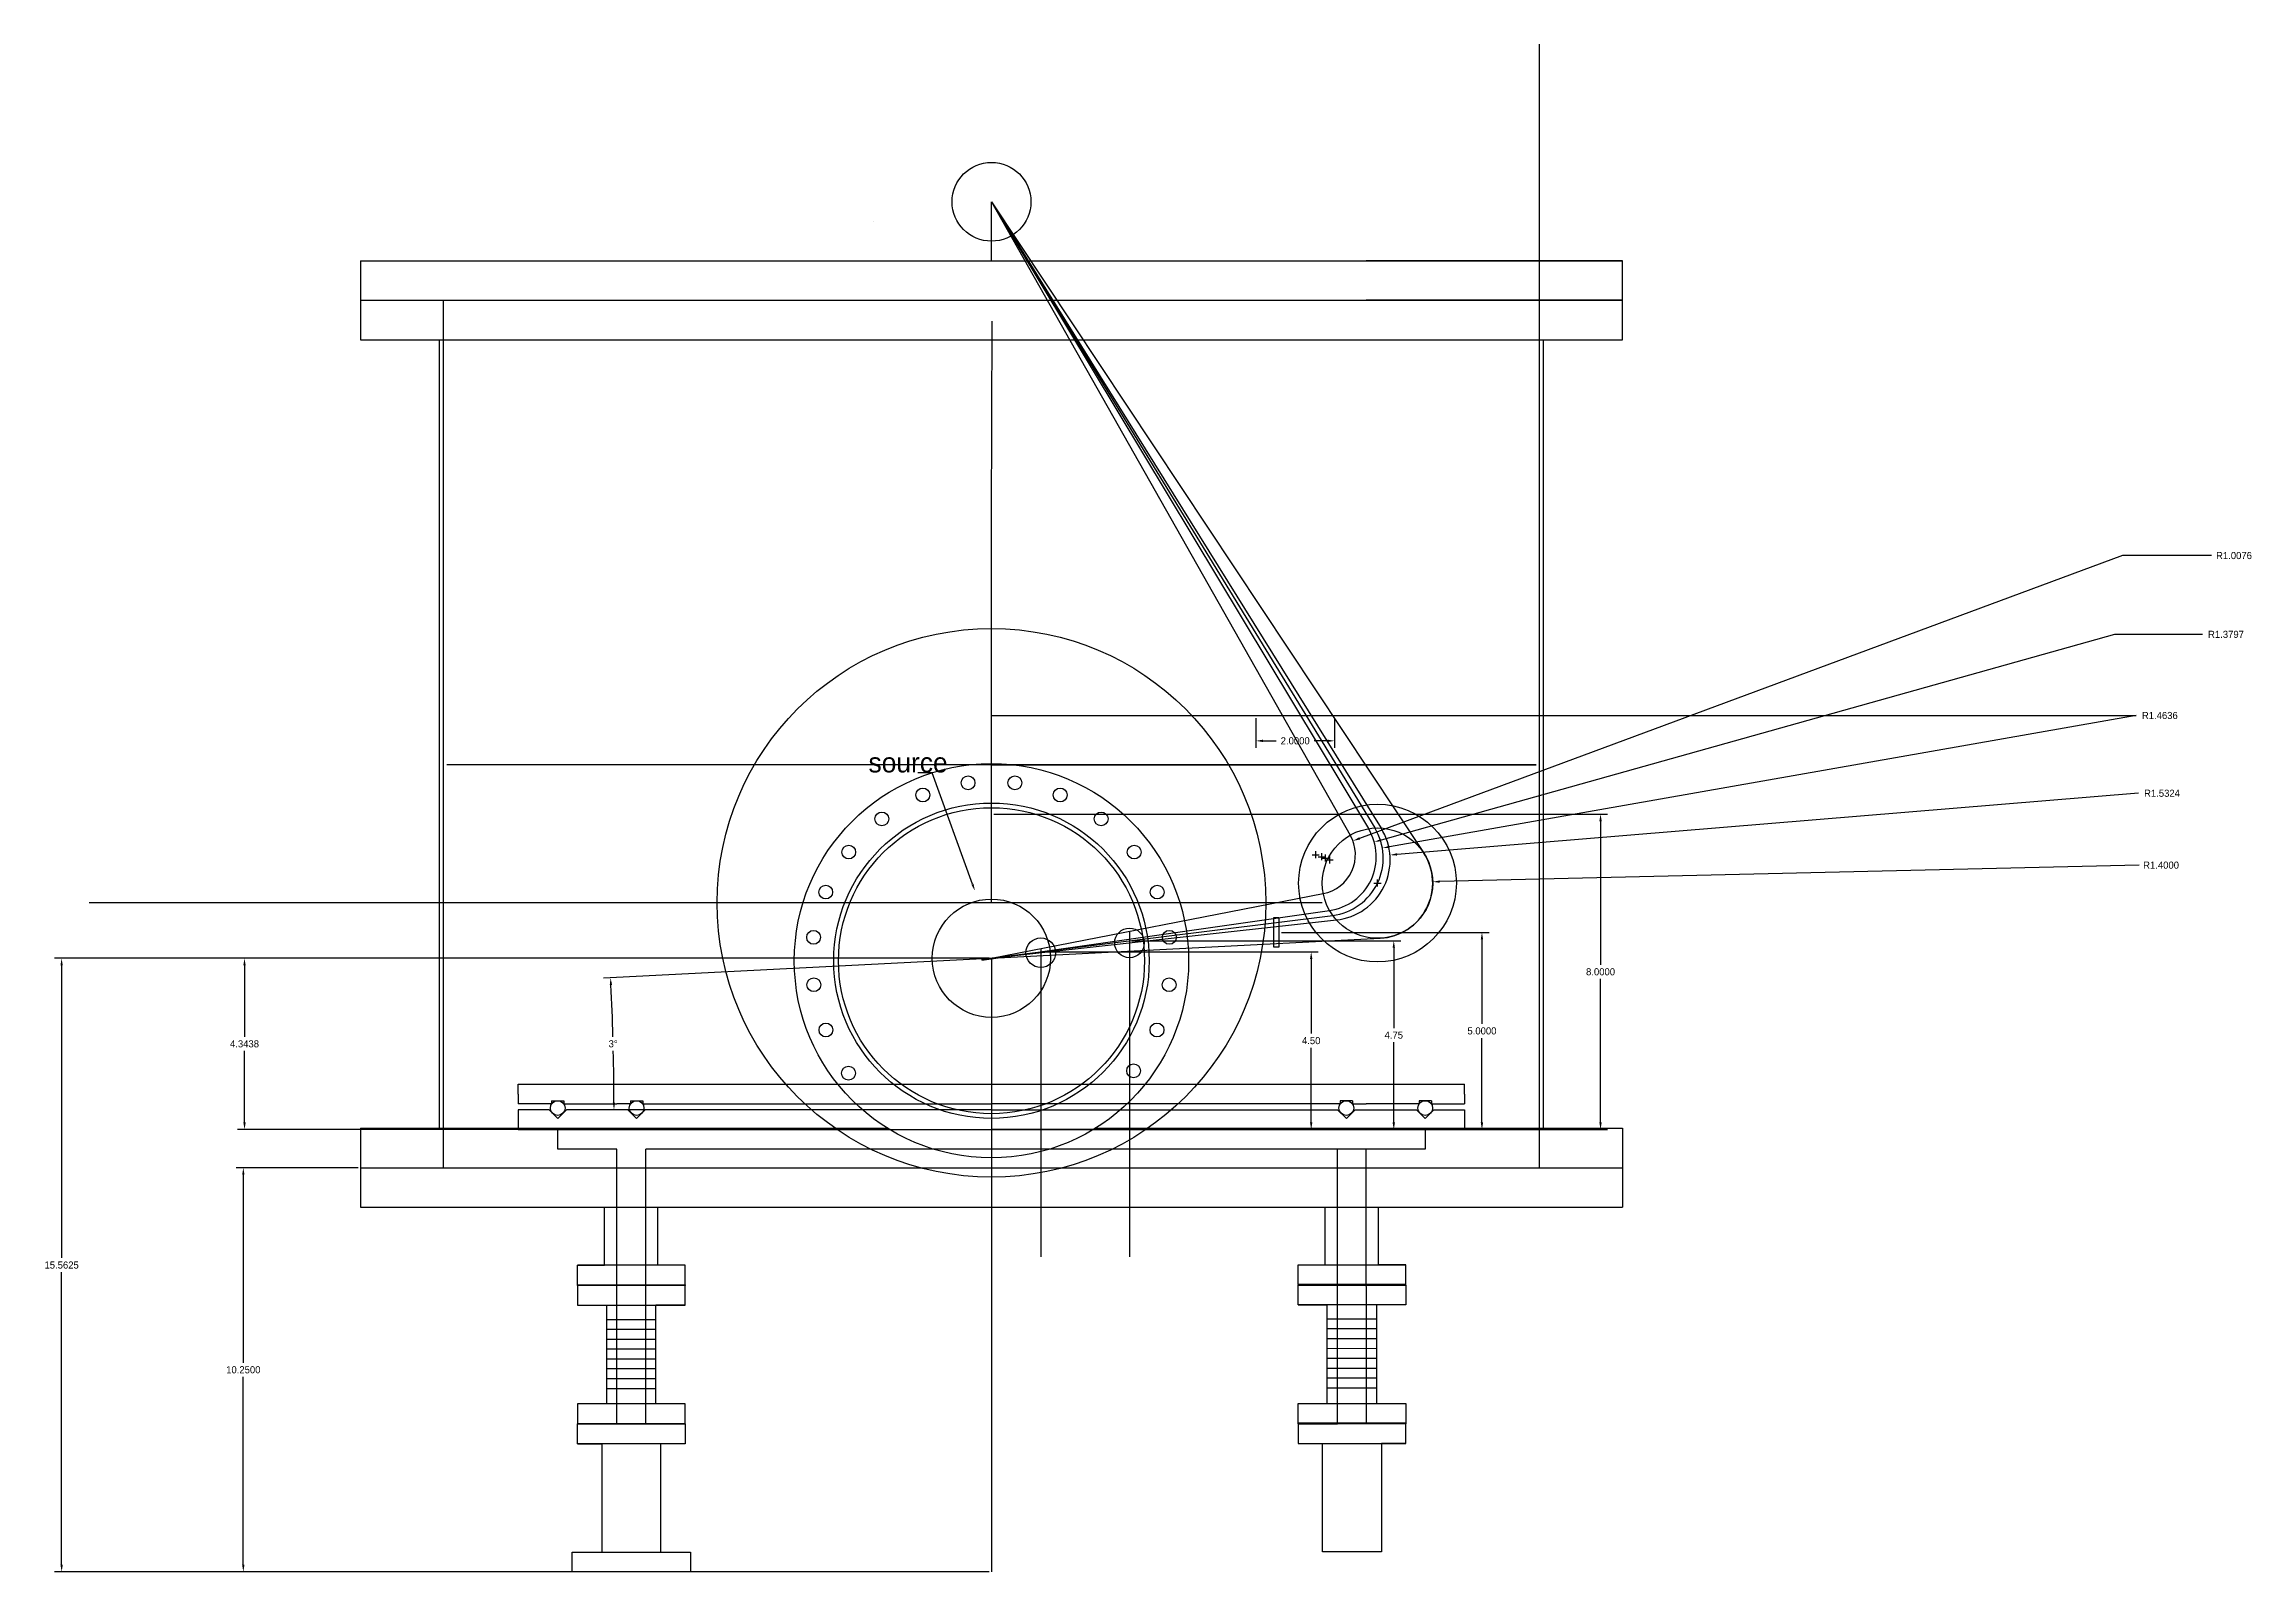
# Model space of a CAD drawing. Header units: inches. Extents: x -116 to 250, y -199 to 80.
# Drawn here: x -21.6 to 34.4, y -199.4 to -160.7 of the extents above; entities that cross this region are included whole.
import ezdxf
from ezdxf import colors
from ezdxf.entities.mleader import LeaderData, LeaderLine
from ezdxf.math import Vec2, Vec3

# ---------------------------------------------------------------- set-up
doc = ezdxf.new("R2010")
doc.units = ezdxf.units.IN
doc.header["$MEASUREMENT"] = 0
doc.dimstyles.get("Standard").update_dxf_attribs({"dimtxt": 0.18, "dimasz": 0.18, "dimexe": 0.18, "dimexo": 0.0625, "dimgap": 0.09, "dimtad": 0, "dimtih": 1, "dimtoh": 1, "dimdec": 4, "dimzin": 0, "dimdsep": 46, "dimtxsty": 'Standard', "dimcen": 0.09, "dimadec": 0, "dimazin": 0, "dimtfac": 1, "dimtdec": 4, "dimtofl": 0, "dimtmove": 0, "dimatfit": 3, "dimfxl": 1, "dimtolj": 1, "dimtzin": 0, "dimarcsym": 0})

# ---------------------------------------------------------------- blocks, each defined once
blk = doc.blocks.new('*D36')
at = {"color": 0, "lineweight": -2, "transparency": 16777216}
for p, q in [((9.132, -177.777), (9.132, -178.536)), ((11.132, -177.777), (11.132, -178.536)), ((9.312, -178.356), (9.652, -178.356)), ((10.952, -178.356), (10.612, -178.356))]:
    blk.add_line(p, q, dxfattribs=at)
at = {"color": 0, "transparency": 16777216}
for points in [[(9.312, -178.326), (9.312, -178.386), (9.132, -178.356)], [(10.952, -178.326), (10.952, -178.386), (11.132, -178.356)]]:
    blk.add_solid(points, dxfattribs=at)
at = {"layer": 'Defpoints', "color": 0, "transparency": 16777216}
for p in [(9.132, -177.714), (11.132, -177.714), (11.132, -178.356)]:
    blk.add_point(p, dxfattribs=at)
at = {"color": 0, "transparency": 16777216, "insert": (10.132, -178.356), "char_height": 0.18, "attachment_point": 5}
blk.add_mtext('\\A1;2.0000', dxfattribs=at)
blk = doc.blocks.new('*D45')
at = {"color": 0, "lineweight": -2, "transparency": 16777216}
for p, q in [((-13.633, -189.183), (-16.725, -189.183)), ((-16.545, -189.363), (-16.545, -194.128)), ((-16.545, -199.253), (-16.545, -194.488)), ((-8.268, -199.433), (-16.725, -199.433))]:
    blk.add_line(p, q, dxfattribs=at)
at = {"color": 0, "transparency": 16777216}
for points in [[(-16.575, -189.363), (-16.515, -189.363), (-16.545, -189.183)], [(-16.575, -199.253), (-16.515, -199.253), (-16.545, -199.433)]]:
    blk.add_solid(points, dxfattribs=at)
at = {"layer": 'Defpoints', "color": 0, "transparency": 16777216}
for p in [(-13.571, -189.183), (-16.545, -199.433), (-8.206, -199.433)]:
    blk.add_point(p, dxfattribs=at)
at = {"color": 0, "transparency": 16777216, "insert": (-16.545, -194.308), "char_height": 0.18, "attachment_point": 5}
blk.add_mtext('\\A1;10.2500', dxfattribs=at)
blk = doc.blocks.new('*D46')
at = {"color": 0, "lineweight": -2, "transparency": 16777216}
for p, q in [((2.367, -183.871), (-21.333, -183.871)), ((-21.153, -184.051), (-21.153, -191.472)), ((-21.153, -199.253), (-21.153, -191.832)), ((2.367, -199.433), (-21.333, -199.433))]:
    blk.add_line(p, q, dxfattribs=at)
at = {"color": 0, "transparency": 16777216}
for points in [[(-21.183, -184.051), (-21.123, -184.051), (-21.153, -183.871)], [(-21.183, -199.253), (-21.123, -199.253), (-21.153, -199.433)]]:
    blk.add_solid(points, dxfattribs=at)
at = {"layer": 'Defpoints', "color": 0, "transparency": 16777216}
for p in [(2.429, -183.871), (-21.153, -199.433), (2.429, -199.433)]:
    blk.add_point(p, dxfattribs=at)
at = {"color": 0, "transparency": 16777216, "insert": (-21.153, -191.652), "char_height": 0.18, "attachment_point": 5}
blk.add_mtext('\\A1;15.5625', dxfattribs=at)
blk = doc.blocks.new('*D47')
at = {"color": 0, "lineweight": -2, "transparency": 16777216}
for p, q in [((2.367, -183.871), (-16.695, -183.871)), ((-16.515, -184.051), (-16.515, -185.862)), ((-16.515, -188.034), (-16.515, -186.222)), ((-8.633, -188.214), (-16.695, -188.214))]:
    blk.add_line(p, q, dxfattribs=at)
at = {"color": 0, "transparency": 16777216}
for points in [[(-16.545, -184.051), (-16.485, -184.051), (-16.515, -183.871)], [(-16.545, -188.034), (-16.485, -188.034), (-16.515, -188.214)]]:
    blk.add_solid(points, dxfattribs=at)
at = {"layer": 'Defpoints', "color": 0, "transparency": 16777216}
for p in [(2.429, -183.871), (-16.515, -188.214), (-8.571, -188.214)]:
    blk.add_point(p, dxfattribs=at)
at = {"color": 0, "transparency": 16777216, "insert": (-16.515, -186.042), "char_height": 0.18, "attachment_point": 5}
blk.add_mtext('\\A1;4.3438', dxfattribs=at)
blk = doc.blocks.new('*D48')
at = {"color": 0, "lineweight": -2, "transparency": 16777216}
for p, q in [((31.117, -173.658), (11.765, -180.83)), ((33.371, -173.658), (31.117, -173.658)), ((10.562, -181.243), (10.742, -181.243)), ((10.652, -181.333), (10.652, -181.153))]:
    blk.add_line(p, q, dxfattribs=at)
at = {"color": 0, "transparency": 16777216}
blk.add_solid([(11.755, -180.802), (11.776, -180.858), (11.597, -180.893)], dxfattribs=at)
at = {"layer": 'Defpoints', "color": 0, "transparency": 16777216}
for p in [(10.652, -181.243), (11.597, -180.893)]:
    blk.add_point(p, dxfattribs=at)
at = {"color": 0, "transparency": 16777216, "insert": (33.941, -173.658), "char_height": 0.18, "attachment_point": 5}
blk.add_mtext('\\A1;R1.0076', dxfattribs=at)
blk = doc.blocks.new('*D49')
at = {"color": 0, "lineweight": -2, "transparency": 16777216}
for p, q in [((31.515, -179.686), (12.715, -181.236)), ((10.918, -181.377), (11.098, -181.377)), ((11.008, -181.467), (11.008, -181.287))]:
    blk.add_line(p, q, dxfattribs=at)
at = {"color": 0, "transparency": 16777216}
blk.add_solid([(12.712, -181.206), (12.717, -181.266), (12.535, -181.251)], dxfattribs=at)
at = {"layer": 'Defpoints', "color": 0, "transparency": 16777216}
for p in [(11.008, -181.377), (12.535, -181.251)]:
    blk.add_point(p, dxfattribs=at)
at = {"color": 0, "transparency": 16777216, "insert": (32.115, -179.686), "char_height": 0.18, "attachment_point": 5}
blk.add_mtext('\\A1;R1.5324', dxfattribs=at)
blk = doc.blocks.new('*D50')
at = {"color": 0, "lineweight": -2, "transparency": 16777216}
for p, q in [((12.129, -181.964), (12.309, -181.964)), ((12.219, -182.054), (12.219, -181.874)), ((31.536, -181.509), (13.798, -181.927))]:
    blk.add_line(p, q, dxfattribs=at)
at = {"color": 0, "transparency": 16777216}
blk.add_solid([(13.797, -181.897), (13.799, -181.957), (13.618, -181.931)], dxfattribs=at)
at = {"layer": 'Defpoints', "color": 0, "transparency": 16777216}
for p in [(12.219, -181.964), (13.618, -181.931)]:
    blk.add_point(p, dxfattribs=at)
at = {"color": 0, "transparency": 16777216, "insert": (32.091, -181.509), "char_height": 0.18, "attachment_point": 5}
blk.add_mtext('\\A1;R1.4000', dxfattribs=at)
blk = doc.blocks.new('*D51')
at = {"color": 0, "lineweight": -2, "transparency": 16777216}
for p, q in [((31.46, -177.714), (12.52, -181.045)), ((10.811, -181.33), (10.991, -181.33)), ((10.901, -181.42), (10.901, -181.24))]:
    blk.add_line(p, q, dxfattribs=at)
at = {"color": 0, "transparency": 16777216}
blk.add_solid([(12.515, -181.016), (12.525, -181.075), (12.343, -181.076)], dxfattribs=at)
at = {"layer": 'Defpoints', "color": 0, "transparency": 16777216}
for p in [(10.901, -181.33), (12.343, -181.076)]:
    blk.add_point(p, dxfattribs=at)
at = {"color": 0, "transparency": 16777216, "insert": (32.06, -177.714), "char_height": 0.18, "attachment_point": 5}
blk.add_mtext('\\A1;R1.4636', dxfattribs=at)
blk = doc.blocks.new('*D52')
at = {"color": 0, "lineweight": -2, "transparency": 16777216}
for p, q in [((30.913, -175.656), (12.31, -180.873)), ((33.138, -175.656), (30.913, -175.656)), ((10.718, -181.294), (10.898, -181.294)), ((10.808, -181.384), (10.808, -181.204))]:
    blk.add_line(p, q, dxfattribs=at)
at = {"color": 0, "transparency": 16777216}
blk.add_solid([(12.302, -180.844), (12.318, -180.902), (12.137, -180.921)], dxfattribs=at)
at = {"layer": 'Defpoints', "color": 0, "transparency": 16777216}
for p in [(10.808, -181.294), (12.137, -180.921)]:
    blk.add_point(p, dxfattribs=at)
at = {"color": 0, "transparency": 16777216, "insert": (33.738, -175.656), "char_height": 0.18, "attachment_point": 5}
blk.add_mtext('\\A1;R1.3797', dxfattribs=at)
blk = doc.blocks.new('*D60')
at = {"color": 0, "lineweight": -2, "transparency": 16777216}
for p, q in [((2.367, -183.874), (-7.411, -184.377)), ((2.367, -187.714), (-7.325, -187.714))]:
    blk.add_line(p, q, dxfattribs=at)
for start, end in [(1.6334, 2.7909), (0.1586, 1.3161)]:
    blk.add_arc((-72.173, -187.714), 65.029, start, end, dxfattribs=at)
at = {"color": 0, "transparency": 16777216}
for points in [[(-7.252, -184.549), (-7.192, -184.546), (-7.231, -184.368)], [(-7.115, -187.534), (-7.175, -187.534), (-7.145, -187.714)]]:
    blk.add_solid(points, dxfattribs=at)
at = {"layer": 'Defpoints', "color": 0, "transparency": 16777216}
for p in [(12.291, -183.362), (2.429, -183.871), (-7.154, -186.599), (2.429, -187.714), (11.208, -187.714)]:
    blk.add_point(p, dxfattribs=at)
at = {"color": 0, "transparency": 16777216, "insert": (-7.166, -186.041), "char_height": 0.18, "attachment_point": 5}
blk.add_mtext('\\A1;3°', dxfattribs=at)
blk = doc.blocks.new('*D71')
at = {"color": 0, "lineweight": -2, "transparency": 16777216}
for p, q in [((9.781, -183.214), (15.048, -183.214)), ((14.868, -183.394), (14.868, -185.534)), ((14.868, -188.034), (14.868, -185.894)), ((13.492, -188.214), (15.048, -188.214))]:
    blk.add_line(p, q, dxfattribs=at)
at = {"color": 0, "transparency": 16777216}
for points in [[(14.838, -183.394), (14.898, -183.394), (14.868, -183.214)], [(14.838, -188.034), (14.898, -188.034), (14.868, -188.214)]]:
    blk.add_solid(points, dxfattribs=at)
at = {"layer": 'Defpoints', "color": 0, "transparency": 16777216}
for p in [(9.719, -183.214), (14.868, -183.214), (13.429, -188.214)]:
    blk.add_point(p, dxfattribs=at)
at = {"color": 0, "transparency": 16777216, "insert": (14.868, -185.714), "char_height": 0.18, "attachment_point": 5}
blk.add_mtext('\\A1;5.0000', dxfattribs=at)
blk = doc.blocks.new('*D72')
at = {"color": 0, "lineweight": -2, "transparency": 16777216}
for p, q in [((5.992, -183.425), (12.812, -183.425)), ((12.632, -183.605), (12.632, -185.64)), ((12.632, -188.034), (12.632, -186)), ((14.367, -188.214), (12.452, -188.214))]:
    blk.add_line(p, q, dxfattribs=at)
at = {"color": 0, "transparency": 16777216}
for points in [[(12.602, -183.605), (12.662, -183.605), (12.632, -183.425)], [(12.602, -188.034), (12.662, -188.034), (12.632, -188.214)]]:
    blk.add_solid(points, dxfattribs=at)
at = {"layer": 'Defpoints', "color": 0, "transparency": 16777216}
for p in [(5.929, -183.425), (12.632, -188.214), (14.429, -188.214)]:
    blk.add_point(p, dxfattribs=at)
at = {"color": 0, "transparency": 16777216, "insert": (12.632, -185.82), "char_height": 0.18, "attachment_point": 5}
blk.add_mtext('\\A1;4.75', dxfattribs=at)
blk = doc.blocks.new('*D73')
at = {"color": 0, "lineweight": -2, "transparency": 16777216}
for p, q in [((3.742, -183.706), (10.718, -183.706)), ((10.538, -183.886), (10.538, -185.78)), ((10.538, -188.034), (10.538, -186.14)), ((13.367, -188.214), (10.358, -188.214))]:
    blk.add_line(p, q, dxfattribs=at)
at = {"color": 0, "transparency": 16777216}
for points in [[(10.508, -183.886), (10.568, -183.886), (10.538, -183.706)], [(10.508, -188.034), (10.568, -188.034), (10.538, -188.214)]]:
    blk.add_solid(points, dxfattribs=at)
at = {"layer": 'Defpoints', "color": 0, "transparency": 16777216}
for p in [(3.679, -183.706), (10.538, -183.706), (13.429, -188.214)]:
    blk.add_point(p, dxfattribs=at)
at = {"color": 0, "transparency": 16777216, "insert": (10.538, -185.96), "char_height": 0.18, "attachment_point": 5}
blk.add_mtext('\\A1;4.50', dxfattribs=at)
blk = doc.blocks.new('*D74')
at = {"color": 0, "lineweight": -2, "transparency": 16777216}
for p, q in [((2.492, -180.214), (18.056, -180.214)), ((17.876, -180.394), (17.876, -184.034)), ((17.876, -188.034), (17.876, -184.394)), ((13.492, -188.214), (18.056, -188.214))]:
    blk.add_line(p, q, dxfattribs=at)
at = {"color": 0, "transparency": 16777216}
for points in [[(17.846, -180.394), (17.906, -180.394), (17.876, -180.214)], [(17.846, -188.034), (17.906, -188.034), (17.876, -188.214)]]:
    blk.add_solid(points, dxfattribs=at)
at = {"layer": 'Defpoints', "color": 0, "transparency": 16777216}
for p in [(2.429, -180.214), (13.429, -188.214), (17.876, -188.214)]:
    blk.add_point(p, dxfattribs=at)
at = {"color": 0, "transparency": 16777216, "insert": (17.876, -184.214), "char_height": 0.18, "attachment_point": 5}
blk.add_mtext('\\A1;8.0000', dxfattribs=at)

msp = doc.modelspace()

# ---------------------------------------------------------------- linework, layer by layer
for p, q in [((16.3291, -184.96446), (16.3291, -160.68538)), ((2.4291, -166.18305), (2.4291, -164.68305)), ((2.4291, -164.68305), (13.38496, -181.19007)), ((2.4291, -164.68305), (12.30939, -180.56721)), ((2.4291, -164.68305), (11.52846, -180.74613)), ((2.4291, -164.68305), (12.14961, -180.56595)), ((2.4291, -164.68305), (11.9907, -180.58291)), ((-0.5709, -165.18305), (-0.5709, -165.18305)), ((-13.5709, -166.18305), (-13.5709, -167.18305)), ((-13.5709, -166.18305), (18.4291, -166.18305)), ((-13.5709, -166.18305), (18.4291, -166.18305)), ((-0.5709, -166.18305), (-0.5709, -166.18305)), ((18.4291, -166.18305), (11.9291, -166.18305)), ((18.4291, -167.18305), (18.4291, -166.18305)), ((-13.5709, -167.18305), (-13.5709, -168.18305)), ((-13.5709, -167.18305), (18.4291, -167.18305)), ((-13.5709, -167.18305), (18.4291, -167.18305)), ((-13.5709, -167.18305), (18.4291, -167.18305)), ((-11.4709, -189.18305), (-11.4709, -167.18305)), ((18.4291, -167.18305), (11.9291, -167.18305)), ((16.3291, -189.18305), (16.3291, -167.18305)), ((18.4291, -168.18305), (18.4291, -167.18305)), ((2.4291, -172.7143), (2.44326, -167.71432)), ((-13.5709, -168.18305), (18.4291, -168.18305)), ((-11.5709, -188.18305), (-11.5709, -168.18305)), ((16.4291, -188.18305), (16.4291, -168.18305)), ((2.4291, -177.7143), (2.4291, -172.7143)), ((2.4291, -182.4643), (2.4291, -177.7143)), ((2.4291, -177.7143), (31.46015, -177.7143)), ((16.2416, -178.9643), (-11.3834, -178.9643)), ((11.4291, -178.9643), (2.4291, -178.9643)), ((2.4291, -178.9643), (16.2416, -178.9643)), ((10.8185, -182.4643), (-20.45377, -182.4643)), ((2.4291, -183.8705), (10.84431, -182.23185)), ((2.18006, -183.89242), (11.08237, -182.7823)), ((2.18041, -183.89604), (11.17686, -182.89967)), ((2.18398, -183.91963), (11.00347, -182.65974)), ((2.4291, -183.8705), (12.29054, -183.3624)), ((3.6791, -183.6271), (3.6791, -191.44657)), ((5.9291, -183.18896), (5.9291, -191.44657)), ((2.4291, -183.8705), (2.4291, -199.433)), ((2.4291, -183.88461), (2.4291, -191.44657)), ((-9.5709, -187.31646), (-9.5709, -187.06646)), ((-9.5709, -187.06646), (14.4291, -187.06646)), ((-9.5709, -187.31646), (-9.5709, -187.56646)), ((-8.72715, -187.4826), (-8.41465, -187.4826)), ((-8.72715, -187.4826), (-8.72715, -187.56646)), ((-8.41465, -187.4826), (-8.41465, -187.56646)), ((-6.72715, -187.4826), (-6.41465, -187.4826)), ((-6.72715, -187.4826), (-6.72715, -187.56646)), ((-6.41465, -187.4826), (-6.41465, -187.56646)), ((11.27285, -187.4826), (11.27285, -187.56646)), ((11.58535, -187.4826), (11.27285, -187.4826)), ((11.58535, -187.4826), (11.58535, -187.56646)), ((13.27285, -187.4826), (13.27285, -187.56646)), ((13.58535, -187.4826), (13.27285, -187.4826)), ((13.58535, -187.4826), (13.58535, -187.56646)), ((14.4291, -187.31646), (14.4291, -187.06646)), ((14.4291, -187.31646), (14.4291, -187.56646)), ((-8.72715, -187.56646), (-9.5709, -187.56646)), ((-8.79187, -187.7143), (-9.5709, -187.7143)), ((-9.5709, -187.7143), (-9.5709, -188.2143)), ((-8.5709, -187.93527), (-8.79187, -187.7143)), ((-8.34993, -187.7143), (-8.5709, -187.93527)), ((-8.41465, -187.56646), (-7.0709, -187.56646)), ((-7.0709, -187.7143), (-8.34993, -187.7143)), ((-6.72715, -187.56646), (-7.0709, -187.56646)), ((-6.79187, -187.7143), (-7.0709, -187.7143)), ((-6.5709, -187.93527), (-6.79187, -187.7143)), ((-6.34993, -187.7143), (-6.5709, -187.93527)), ((-6.41465, -187.56646), (2.4291, -187.56646)), ((2.4291, -187.7143), (-6.34993, -187.7143)), ((11.27285, -187.56646), (2.4291, -187.56646)), ((2.4291, -187.7143), (11.20813, -187.7143)), ((11.20813, -187.7143), (11.4291, -187.93527)), ((11.4291, -187.93527), (11.65007, -187.7143)), ((11.58535, -187.56646), (11.9291, -187.56646)), ((11.65007, -187.7143), (11.9291, -187.7143)), ((13.27285, -187.56646), (11.9291, -187.56646)), ((11.9291, -187.7143), (13.20813, -187.7143)), ((13.20813, -187.7143), (13.4291, -187.93527)), ((13.4291, -187.93527), (13.65007, -187.7143)), ((13.58535, -187.56646), (14.4291, -187.56646)), ((13.65007, -187.7143), (14.4291, -187.7143)), ((14.4291, -187.7143), (14.4291, -188.2143)), ((-13.5709, -188.18305), (-0.20481, -188.18305)), ((-13.5709, -188.18305), (-13.5709, -189.18305)), ((-9.5709, -188.2143), (-7.0709, -188.2143)), ((-9.5709, -188.2143), (14.4291, -188.2143)), ((-8.5709, -188.7143), (-8.5709, -188.2143)), ((-8.5709, -188.2143), (13.4291, -188.2143)), ((-7.0709, -188.2143), (2.4291, -188.2143)), ((13.4291, -188.2143), (2.4291, -188.2143)), ((11.9291, -188.2143), (2.4291, -188.2143)), ((5.06301, -188.18305), (18.4291, -188.18305)), ((14.4291, -188.2143), (11.9291, -188.2143)), ((13.4291, -188.2143), (13.4291, -188.7143)), ((18.4291, -188.18305), (18.4291, -189.18305)), ((-13.5709, -189.18305), (-7.0709, -189.18305)), ((-13.5709, -189.18305), (-7.0709, -189.18305)), ((-13.5709, -189.18305), (-13.5709, -190.18305)), ((-11.4709, -189.18305), (-8.5709, -189.18305)), ((-7.0709, -188.7143), (-8.5709, -188.7143)), ((-8.5709, -189.18305), (-7.0709, -189.18305)), ((-7.0709, -195.683), (-7.0709, -188.7143)), ((-7.0709, -189.18305), (-6.3409, -189.18305)), ((-6.3409, -195.683), (-6.3409, -188.7143)), ((13.4291, -188.7143), (-6.3409, -188.7143)), ((-6.3409, -189.18305), (11.20275, -189.18305)), ((-6.3409, -189.18305), (11.20275, -189.18305)), ((11.20719, -195.67691), (11.20242, -188.70821)), ((11.20275, -189.18305), (11.93275, -189.18305)), ((11.93719, -195.6764), (11.93242, -188.7077)), ((11.93275, -189.18305), (18.4291, -189.18305)), ((11.93275, -189.18305), (18.4291, -189.18305)), ((18.4291, -189.18305), (18.4291, -190.18305)), ((-13.5709, -190.18305), (18.4291, -190.18305)), ((-7.3834, -191.65175), (-7.3834, -190.18305)), ((-6.0284, -191.65175), (-6.0284, -190.18305)), ((10.89189, -191.64588), (10.89094, -190.17718)), ((12.24689, -191.64494), (12.24594, -190.17624)), ((-5.3409, -191.65175), (-8.0709, -191.65175)), ((-8.0709, -191.65175), (-7.3834, -191.65175)), ((-8.0709, -192.15175), (-8.0709, -191.65175)), ((-5.3409, -191.65175), (-6.0284, -191.65175)), ((-5.3409, -192.15175), (-5.3409, -191.65175)), ((10.20439, -191.64635), (12.93439, -191.64446)), ((10.20439, -191.64635), (10.89189, -191.64588)), ((10.20474, -192.14635), (10.20439, -191.64635)), ((12.93439, -191.64446), (12.24689, -191.64494)), ((12.93474, -192.14446), (12.93439, -191.64446)), ((-8.0709, -192.15175), (-5.3409, -192.15175)), ((-8.0709, -192.16738), (-8.0709, -192.15175)), ((-5.3409, -192.16738), (-8.0709, -192.16738)), ((-8.0709, -192.16738), (-8.0709, -192.66738)), ((-5.3409, -192.15175), (-5.3409, -192.16738)), ((-5.3409, -192.66738), (-5.3409, -192.16738)), ((12.93474, -192.14446), (10.20474, -192.14635)), ((10.20474, -192.14635), (10.20475, -192.16198)), ((10.20475, -192.16198), (12.93475, -192.16008)), ((10.2051, -192.66198), (10.20475, -192.16198)), ((12.93475, -192.16008), (12.93474, -192.14446)), ((12.93475, -192.16008), (12.9351, -192.66008)), ((-8.0709, -192.66738), (-5.3409, -192.66738)), ((-8.0709, -192.66738), (-7.3309, -192.66738)), ((-7.3309, -192.66738), (-7.3309, -195.16738)), ((-7.3309, -193.02906), (-6.0809, -193.02906)), ((-7.3309, -193.02906), (-6.0809, -193.02906)), ((-5.3409, -192.66738), (-6.0809, -192.66738)), ((-6.0809, -195.16738), (-6.0809, -192.66738)), ((12.9351, -192.66008), (10.2051, -192.66198)), ((10.2051, -192.66198), (10.9451, -192.66147)), ((10.94684, -195.16146), (10.9451, -192.66147)), ((12.19535, -193.02228), (10.94535, -193.02315)), ((12.19535, -193.02228), (10.94535, -193.02315)), ((12.9351, -192.66008), (12.1951, -192.6606)), ((12.1951, -192.6606), (12.19684, -195.1606)), ((-7.3309, -193.27906), (-6.0809, -193.27906)), ((-7.3309, -193.52906), (-6.0809, -193.52906)), ((12.19552, -193.27228), (10.94552, -193.27315)), ((12.1957, -193.52228), (10.9457, -193.52315)), ((-7.3309, -193.77906), (-6.0809, -193.77906)), ((-7.3309, -194.02906), (-6.0809, -194.02906)), ((-7.3309, -194.27906), (-6.0809, -194.27906)), ((-7.3309, -194.27906), (-6.0809, -194.27906)), ((12.19587, -193.77228), (10.94587, -193.77315)), ((12.19604, -194.02228), (10.94604, -194.02315)), ((12.19622, -194.27228), (10.94622, -194.27315)), ((12.19622, -194.27228), (10.94622, -194.27315)), ((-7.3309, -194.52906), (-6.0809, -194.52906)), ((-7.3309, -194.52906), (-6.0809, -194.52906)), ((-7.3309, -194.77906), (-6.0809, -194.77906)), ((12.19639, -194.52228), (10.94639, -194.52315)), ((12.19639, -194.52228), (10.94639, -194.52315)), ((12.19657, -194.77228), (10.94657, -194.77315)), ((-7.3309, -195.16738), (-8.0709, -195.16738)), ((-8.0709, -195.16738), (-8.0709, -195.66738)), ((-6.0809, -195.16738), (-7.3309, -195.16738)), ((-5.3409, -195.16738), (-6.0809, -195.16738)), ((-5.3409, -195.66738), (-5.3409, -195.16738)), ((10.20684, -195.16198), (10.94684, -195.16146)), ((10.20718, -195.66198), (10.20684, -195.16198)), ((10.94684, -195.16146), (12.19684, -195.1606)), ((12.19684, -195.1606), (12.93683, -195.16008)), ((12.93683, -195.16008), (12.93718, -195.66008)), ((-8.0709, -195.66738), (-5.3409, -195.66738)), ((-8.0709, -195.66738), (-8.0709, -195.683)), ((-8.0709, -195.683), (-5.3409, -195.683)), ((-8.0709, -196.183), (-8.0709, -195.683)), ((-8.0709, -195.683), (-7.0709, -195.683)), ((-5.3409, -195.683), (-6.3409, -195.683)), ((-5.3409, -195.683), (-5.3409, -195.66738)), ((-5.3409, -195.683), (-5.3409, -196.183)), ((12.93718, -195.66008), (10.20718, -195.66198)), ((10.20719, -195.6776), (10.20718, -195.66198)), ((12.93719, -195.67571), (10.20719, -195.6776)), ((10.20719, -195.6776), (11.20719, -195.67691)), ((10.20719, -195.6776), (10.20754, -196.1776)), ((12.93719, -195.67571), (11.93719, -195.6764)), ((12.93718, -195.66008), (12.93719, -195.67571)), ((12.93754, -196.17571), (12.93719, -195.67571)), ((-5.3409, -196.183), (-8.0709, -196.183)), ((-8.0709, -196.183), (-7.4559, -196.183)), ((-7.4559, -196.183), (-7.4559, -198.933)), ((-5.3409, -196.183), (-5.9559, -196.183)), ((-5.9559, -198.933), (-5.9559, -196.183)), ((10.20754, -196.1776), (12.93754, -196.17571)), ((10.20754, -196.1776), (10.82254, -196.17718)), ((10.82445, -198.92718), (10.82254, -196.17718)), ((12.93754, -196.17571), (12.32254, -196.17613)), ((12.32254, -196.17613), (12.32445, -198.92613)), ((-7.4559, -198.933), (-5.9559, -198.933)), ((12.32445, -198.92613), (10.82445, -198.92718))]:
    msp.add_line(p, q)
for points in [[(9.5935, -182.8393), (9.7185, -182.8393), (9.7185, -183.5893), (9.5935, -183.5893)], [(-8.2059, -198.933), (-5.2059, -198.933), (-5.2059, -199.433), (-8.2059, -199.433)]]:
    msp.add_lwpolyline(points, close=True)
for centre, radius in [((2.4291, -164.68305), 1), ((2.4291, -182.4643), 6.95674), ((2.4291, -183.93305), 5), ((0.68789, -179.7294), 0.175), ((1.83521, -179.42198), 0.175), ((3.023, -179.42198), 0.175), ((4.17031, -179.7294), 0.175), ((2.4291, -183.93305), 4), ((2.4291, -183.93305), 3.88), ((-0.35121, -180.33624), 0.175), ((5.20941, -180.33624), 0.175), ((12.2185, -181.96426), 2), ((12.2185, -181.96426), 1.4), ((-1.1911, -181.17613), 0.175), ((6.0493, -181.17613), 0.175), ((-1.77455, -182.19184), 0.175), ((2.4291, -183.8705), 1.5), ((6.63275, -182.19184), 0.175), ((-2.08197, -183.33916), 0.175), ((3.6791, -183.73006), 0.375), ((5.9291, -183.48087), 0.375), ((6.94018, -183.33916), 0.175), ((-2.07599, -184.54246), 0.175), ((6.93419, -184.54246), 0.175), ((-1.76857, -185.68978), 0.175), ((6.62677, -185.68978), 0.175), ((-1.19599, -186.78419), 0.175), ((6.03374, -186.72462), 0.175), ((-8.5709, -187.6701), 0.1875), ((-6.5709, -187.6701), 0.1875), ((11.4291, -187.6701), 0.1875), ((13.4291, -187.6701), 0.1875)]:
    msp.add_circle(centre, radius)
for centre, radius, start, end in [((10.65171, -181.24278), 1.00764, 281.01905, 29.53054), ((10.80836, -181.29393), 1.37967, 278.129873, 31.021179), ((10.90126, -181.32996), 1.46359, 277.108062, 31.4671), ((11.00818, -181.37659), 1.53239, 276.319839, 31.882495), ((12.2185, -181.96426), 1.4, 272.949491, 33.572599)]:
    msp.add_arc(centre, radius, start, end)

# ---------------------------------------------------------------- texts
at = {"insert": (-0.68944, -178.65734), "char_height": 0.5, "attachment_point": 1}
msp.add_mtext_dynamic_manual_height_columns('source', width=1.9970263, gutter_width=1, heights=[0], dxfattribs=at)

# ---------------------------------------------------------------- dimensions: what is measured, and where the dimension line sits
for center, mpoint, picture, middle in [((10.651715, -181.242782), (11.596556, -180.892611), '*D48', (33.940826, -173.658104)), ((10.80836, -181.29393), (12.13679, -180.92142), '*D52', (33.7376, -175.65622)), ((10.90126, -181.32996), (12.34273, -181.07645), '*D51', (31.46015, -177.7143)), ((11.00818, -181.37659), (12.5354, -181.25071), '*D49', (31.51526, -179.68629)), ((12.2185, -181.96426), (13.61811, -181.9313), '*D50', (31.53575, -181.50942))]:
    dim = msp.add_radius_dim(center=center, mpoint=mpoint, dimstyle='Standard')
    dim.commit()
    dim.dimension.update_dxf_attribs({"geometry": picture, "text_midpoint": middle, "dimtype": 164})
dim = msp.add_linear_dim(base=(11.13249, -178.3562), p1=(9.13249, -177.7143), p2=(11.13249, -177.7143), dimstyle='Standard')
dim.commit()
dim.dimension.update_dxf_attribs({"geometry": '*D36', "text_midpoint": (10.13249, -178.3562)})
for base, p1, p2, picture, middle in [((17.87608, -188.2143), (2.4291, -180.2143), (13.4291, -188.2143), '*D74', (17.87608, -184.2143)), ((14.86782, -183.2143), (13.4291, -188.2143), (9.7185, -183.2143), '*D71', (14.86782, -185.7143)), ((-21.15317, -199.433), (2.4291, -183.8705), (2.4291, -199.433), '*D46', (-21.15317, -191.65175)), ((-16.51513, -188.2143), (2.4291, -183.8705), (-8.5709, -188.2143), '*D47', (-16.51513, -186.0424)), ((-16.545126893, -199.4330021874), (-13.5708990195, -189.1830521874), (-8.2058990195, -199.4330021874), '*D45', (-16.545126893, -194.3080271874))]:
    dim = msp.add_linear_dim(base=base, p1=p1, p2=p2, angle=90, dimstyle='Standard')
    dim.commit()
    dim.dimension.update_dxf_attribs({"geometry": picture, "text_midpoint": middle})
dim = msp.add_angular_dim_2l(base=(-7.15425, -186.5985), line1=((2.4291, -187.7143), (11.20813, -187.7143)), line2=((2.4291, -183.8705), (12.29054, -183.3624)), dimstyle='Standard')
dim.commit()
dim.dimension.update_dxf_attribs({"geometry": '*D60', "text_midpoint": (-7.16621, -186.04071)})
for base, p1, p2, text, picture, middle in [((12.63166, -188.2143), (5.9291, -183.42491), (14.4291, -188.2143), '4.75', '*D72', (12.63166, -185.81961)), ((10.53817, -183.70605), (13.4291, -188.2143), (3.6791, -183.70605), '4.50', '*D73', (10.53817, -185.96017))]:
    dim = msp.add_linear_dim(base=base, p1=p1, p2=p2, angle=90, text=text, dimstyle='Standard')
    dim.commit()
    dim.dimension.update_dxf_attribs({"geometry": picture, "text_midpoint": middle})

# ---------------------------------------------------------------- leaders
ml = msp.add_multileader_mtext('Standard')
ml.set_content('', color=256)
ml.set_leader_properties()
ml.build(insert=Vec2(0, 0))
ml.multileader.update_dxf_attribs({"dogleg_length": 0.36, "arrow_head_size": 0.18})
ctx = ml.context
ctx.base_point, ctx.char_height, ctx.arrow_head_size, ctx.landing_gap_size, ctx.plane_origin = Vec3(0.38221, -179.16553), 0.18, 0.18, 0.09, Vec3(2.00846, -182.16062)
ctx.text_align_type = 2
notes = []
notes.append((ctx, [(0, (1, 1, 0), (0.92221, -179.16553), (-1, 0), 0.36, [(0, [(2.00846, -182.16062)], 0, [])])]))
ctx.mtext.insert, ctx.mtext.alignment, ctx.mtext.flow_direction = Vec3(0.47221, -179.07553), 3, 5
for ctx, leaders in notes:
    for number, flags, end, landing, length, lines in leaders:
        leader = LeaderData()
        leader.index, (leader.has_last_leader_line, leader.has_dogleg_vector, leader.attachment_direction) = number, flags
        leader.last_leader_point, leader.dogleg_vector, leader.dogleg_length = Vec3(end), Vec3(landing), length
        for number, points, colour, breaks in lines:
            line = LeaderLine()
            line.index, line.vertices, line.color, line.breaks = number, Vec3.list(points), colors.encode_raw_color(colour), breaks
            leader.lines.append(line)
        ctx.leaders.append(leader)

doc.saveas('drawing.dxf')
